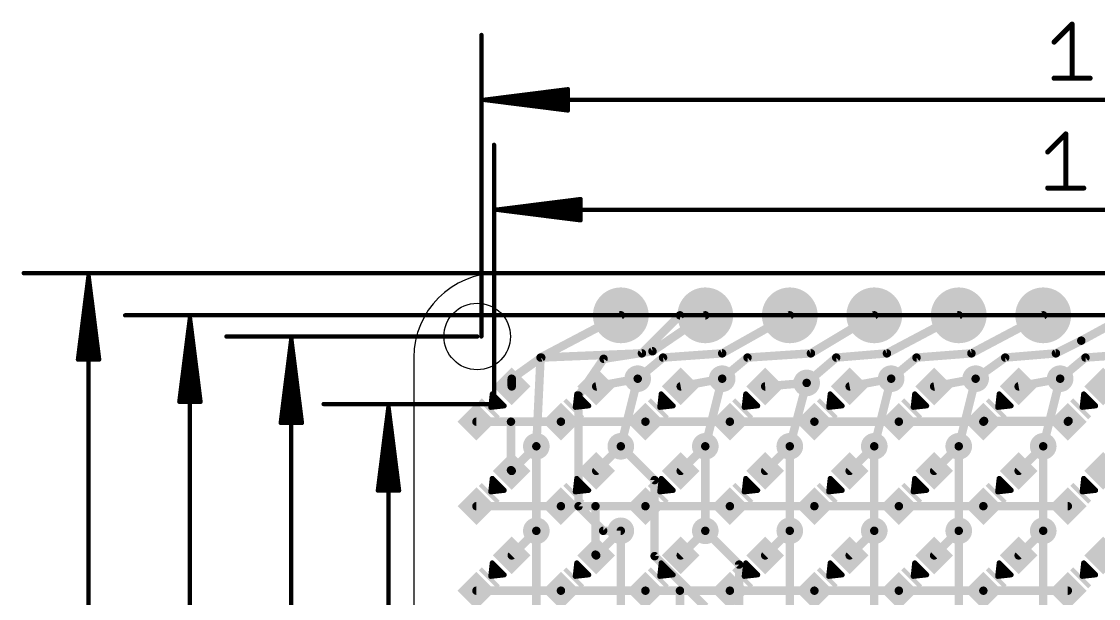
# Model space of a CAD drawing. Extents: x -12.1 to 48.4, y -6.3 to 35.5.
# Drawn here: x -11.79 to 20.58, y 18.16 to 35.5 of the extents above; entities that cross this region are included whole.
import ezdxf

# ---------------------------------------------------------------- set-up
doc = ezdxf.new("R2010")
doc.units = 0
for name, color, linetype in [('1', 12, 'CONTINUOUS'), ('16', 132, 'CONTINUOUS'), ('17', 110, 'CONTINUOUS'), ('18', 110, 'CONTINUOUS'), ('20', 53, 'CONTINUOUS'), ('21', 40, 'CONTINUOUS'), ('23', 40, 'CONTINUOUS'), ('47', 253, 'CONTINUOUS')]:
    doc.layers.add(name, color=color, linetype=linetype)

# ---------------------------------------------------------------- blocks, each defined once
blk = doc.blocks.new('RECT')
blk.add_solid([(-0.5, -0.5), (0.5, -0.5), (-0.5, 0.5), (0.5, 0.5)])
blk = doc.blocks.new('ROUNDP')
at = {"const_width": 0.5}
blk.add_lwpolyline([(0, -0.25, 1), (0, 0.25, 1), (0, -0.25)], format="xyb", dxfattribs=at)
blk = doc.blocks.new('ROUNDV')
at = {"const_width": 0.5}
blk.add_lwpolyline([(0, -0.25, 1), (0, 0.25, 1), (0, -0.25)], format="xyb", dxfattribs=at)

msp = doc.modelspace()

# ---------------------------------------------------------------- linework, layer by layer
at = {"layer": '1', "const_width": 0.254}
for points in [[(6.858, 25.527), (8.001, 26.67)], [(8.001, 26.67), (8.763, 26.67)], [(9.271, 25.527), (11.303, 26.67)], [(11.938, 25.527), (13.843, 26.67)], [(14.224, 25.527), (16.383, 26.67)], [(16.764, 25.527), (18.923, 26.67)], [(20.066, 25.908), (21.463, 26.67)], [(19.304, 25.527), (20.066, 25.908)], [(3.8323, 25.4), (6.858, 25.527)], [(7.493, 25.4), (9.271, 25.527)], [(10.033, 25.4), (11.938, 25.527)], [(12.7, 25.4), (14.224, 25.527)], [(15.113, 25.4), (16.764, 25.527)], [(17.78, 25.4), (19.304, 25.527)], [(20.193, 25.4), (21.971, 25.527)], [(2.9433, 24.765), (3.8323, 25.4)], [(6.731, 24.765), (7.493, 25.4)], [(9.271, 24.765), (10.033, 25.4)], [(11.811, 24.638), (12.7, 25.4)], [(14.351, 24.765), (15.113, 25.4)], [(16.891, 24.765), (17.78, 25.4)], [(19.431, 24.765), (20.193, 25.4)], [(2.9433, 24.5333), (2.9433, 24.765)], [(5.4833, 24.5333), (6.731, 24.765)], [(8.0233, 24.5333), (9.271, 24.765)], [(10.5633, 24.5333), (11.811, 24.638)], [(13.1033, 24.5333), (14.351, 24.765)], [(15.6433, 24.5333), (16.891, 24.765)], [(18.1833, 24.5333), (19.431, 24.765)], [(1.8827, 23.4727), (2.921, 23.4727)], [(2.921, 23.4727), (4.4227, 23.4727)], [(2.921, 22.0157), (2.921, 23.4727)], [(4.4227, 23.4727), (6.9627, 23.4727)], [(6.9627, 23.4727), (9.5027, 23.4727)], [(9.5027, 23.4727), (12.0427, 23.4727)], [(12.0427, 23.4727), (14.5827, 23.4727)], [(14.5827, 23.4727), (17.1227, 23.4727)], [(17.145, 23.495), (17.1227, 23.4727)], [(17.1227, 23.4727), (19.6627, 23.4727)], [(19.685, 23.495), (17.145, 23.495)], [(19.6627, 23.4727), (19.685, 23.495)], [(2.9433, 21.9933), (3.683, 22.733)], [(6.223, 22.733), (5.4833, 21.9933)], [(8.763, 22.733), (8.0233, 21.9933)], [(10.5633, 21.9933), (11.303, 22.733)], [(13.1033, 21.9933), (13.843, 22.733)], [(16.383, 22.733), (15.6433, 21.9933)], [(18.1833, 21.9933), (18.923, 22.733)], [(2.9433, 21.9933), (2.921, 22.0157)], [(1.8827, 20.9327), (4.4227, 20.9327)], [(4.4227, 20.9327), (5.461, 20.9327)], [(5.461, 20.9327), (6.9627, 20.9327)], [(5.461, 19.4757), (5.461, 20.9327)], [(6.9627, 20.9327), (9.5027, 20.9327)], [(9.5027, 20.9327), (12.0427, 20.9327)], [(12.0427, 20.9327), (14.5827, 20.9327)], [(14.5827, 20.9327), (17.1227, 20.9327)], [(17.1227, 20.9327), (19.6627, 20.9327)], [(2.9433, 19.4533), (3.683, 20.193)], [(6.223, 20.193), (5.4833, 19.4533)], [(8.0233, 19.4533), (8.763, 20.193)], [(11.303, 20.193), (10.5633, 19.4533)], [(13.1033, 19.4533), (13.843, 20.193)], [(15.6433, 19.4533), (16.383, 20.193)], [(18.1833, 19.4533), (18.923, 20.193)], [(5.4833, 19.4533), (5.461, 19.4757)], [(1.8827, 18.3927), (4.4227, 18.3927)], [(4.4227, 18.3927), (6.9627, 18.3927)], [(6.9627, 18.3927), (8.001, 18.3927)], [(8.001, 18.3927), (9.5027, 18.3927)], [(8.001, 16.9357), (8.001, 18.3927)], [(9.5027, 18.3927), (12.0427, 18.3927)], [(12.0427, 18.3927), (14.5827, 18.3927)], [(14.5827, 18.3927), (17.1227, 18.3927)], [(17.1227, 18.3927), (19.6627, 18.3927)]]:
    msp.add_lwpolyline(points, dxfattribs=at)
at = {"layer": '1', "const_width": 0.127}
for points in [[(8.001, 26.7335, 1), (8.001, 26.6065)], [(8.0459, 26.6251, 1), (7.9561, 26.7149)], [(8.763, 26.6065, 1), (8.763, 26.7335)], [(11.3341, 26.6147, 1), (11.2719, 26.7253)], [(13.8757, 26.6155, 1), (13.8103, 26.7245)], [(16.4127, 26.6139, 1), (16.3533, 26.7261)], [(18.9527, 26.6139, 1), (18.8933, 26.7261)], [(20.0356, 25.9637, 1), (20.0964, 25.8523)], [(20.0944, 25.8512, 1), (20.0376, 25.9648)], [(6.8131, 25.5719, 1), (6.9029, 25.4821)], [(6.8607, 25.4636, 1), (6.8553, 25.5904)], [(9.2399, 25.5823, 1), (9.3021, 25.4717)], [(9.2755, 25.4637, 1), (9.2665, 25.5903)], [(11.9053, 25.5815, 1), (11.9707, 25.4725)], [(11.9422, 25.4636, 1), (11.9338, 25.5904)], [(14.1943, 25.5831, 1), (14.2537, 25.4709)], [(14.2293, 25.4637, 1), (14.2187, 25.5903)], [(16.7343, 25.5831, 1), (16.7937, 25.4709)], [(16.7689, 25.4637, 1), (16.7591, 25.5903)], [(19.2756, 25.5838, 1), (19.3324, 25.4702)], [(19.3093, 25.4637, 1), (19.2987, 25.5903)], [(3.8297, 25.4634, 1), (3.835, 25.3366)], [(3.8692, 25.3483, 1), (3.7954, 25.4517)], [(7.4885, 25.4633, 1), (7.4975, 25.3367)], [(7.5337, 25.3512, 1), (7.4523, 25.4488)], [(10.0288, 25.4634, 1), (10.0372, 25.3366)], [(10.0737, 25.3512, 1), (9.9923, 25.4488)], [(12.6947, 25.4633, 1), (12.7053, 25.3367)], [(12.7413, 25.3518, 1), (12.6587, 25.4482)], [(15.1081, 25.4633, 1), (15.1179, 25.3367)], [(15.1537, 25.3512, 1), (15.0723, 25.4488)], [(17.7747, 25.4633, 1), (17.7853, 25.3367)], [(17.8169, 25.3483, 1), (17.7431, 25.4517)], [(20.1885, 25.4633, 1), (20.1975, 25.3367)], [(20.2337, 25.3512, 1), (20.1523, 25.4488)], [(3.0068, 24.765, 1), (2.8798, 24.765)], [(2.9064, 24.8167, 1), (2.9802, 24.7133)], [(5.4717, 24.5958, 1), (5.4949, 24.4709)], [(6.6903, 24.8138, 1), (6.7717, 24.7162)], [(6.7426, 24.7026, 1), (6.7194, 24.8274)], [(8.0117, 24.5958, 1), (8.0349, 24.4709)], [(9.2303, 24.8138, 1), (9.3117, 24.7162)], [(9.2826, 24.7026, 1), (9.2594, 24.8274)], [(10.558, 24.5966, 1), (10.5686, 24.4701)], [(11.7697, 24.6862, 1), (11.8523, 24.5898)], [(11.8163, 24.5747, 1), (11.8057, 24.7013)], [(13.0917, 24.5958, 1), (13.1149, 24.4709)], [(14.3103, 24.8138, 1), (14.3917, 24.7162)], [(14.3626, 24.7026, 1), (14.3394, 24.8274)], [(15.6317, 24.5958, 1), (15.6549, 24.4709)], [(16.8541, 24.8167, 1), (16.9279, 24.7133)], [(16.9026, 24.7026, 1), (16.8794, 24.8274)], [(18.1717, 24.5958, 1), (18.1949, 24.4709)], [(19.3903, 24.8138, 1), (19.4717, 24.7162)], [(19.4426, 24.7026, 1), (19.4194, 24.8274)], [(2.8798, 24.5333, 1), (3.0068, 24.5333)], [(1.8827, 23.5362, 1), (1.8827, 23.4092)], [(2.921, 23.5362, 1), (2.921, 23.4092)], [(2.9845, 23.4727, 1), (2.8575, 23.4727)], [(2.921, 23.4092, 1), (2.921, 23.5362)], [(4.4227, 23.5362, 1), (4.4227, 23.4092)], [(4.4227, 23.4092, 1), (4.4227, 23.5362)], [(6.9627, 23.5362, 1), (6.9627, 23.4092)], [(6.9627, 23.4092, 1), (6.9627, 23.5362)], [(9.5027, 23.5362, 1), (9.5027, 23.4092)], [(9.5027, 23.4092, 1), (9.5027, 23.5362)], [(12.0427, 23.5362, 1), (12.0427, 23.4092)], [(12.0427, 23.4092, 1), (12.0427, 23.5362)], [(14.5827, 23.5362, 1), (14.5827, 23.4092)], [(14.5827, 23.4092, 1), (14.5827, 23.5362)], [(17.1227, 23.5362, 1), (17.1227, 23.4092)], [(17.0778, 23.5176, 1), (17.1676, 23.4278)], [(17.145, 23.5585, 1), (17.145, 23.4315)], [(17.1899, 23.4501, 1), (17.1001, 23.5399)], [(17.1227, 23.4092, 1), (17.1227, 23.5362)], [(19.6178, 23.5176, 1), (19.7076, 23.4278)], [(19.7299, 23.4501, 1), (19.6401, 23.5399)], [(19.6627, 23.4092, 1), (19.6627, 23.5362)], [(19.685, 23.4315, 1), (19.685, 23.5585)], [(3.7279, 22.6881, 1), (3.6381, 22.7779)], [(6.2679, 22.6881, 1), (6.1781, 22.7779)], [(8.8079, 22.6881, 1), (8.7181, 22.7779)], [(11.3479, 22.6881, 1), (11.2581, 22.7779)], [(13.8879, 22.6881, 1), (13.7981, 22.7779)], [(16.4279, 22.6881, 1), (16.3381, 22.7779)], [(18.9679, 22.6881, 1), (18.8781, 22.7779)], [(2.9659, 22.0606, 1), (2.8761, 21.9708)], [(2.8575, 22.0157, 1), (2.9845, 22.0157)], [(2.8984, 22.0382, 1), (2.9882, 21.9484)], [(2.8984, 21.9484, 1), (2.9882, 22.0382)], [(5.4384, 22.0382, 1), (5.5282, 21.9484)], [(7.9784, 22.0382, 1), (8.0682, 21.9484)], [(10.5184, 22.0382, 1), (10.6082, 21.9484)], [(13.0584, 22.0382, 1), (13.1482, 21.9484)], [(15.5984, 22.0382, 1), (15.6882, 21.9484)], [(18.1384, 22.0382, 1), (18.2282, 21.9484)], [(1.8827, 20.9962, 1), (1.8827, 20.8692)], [(4.4227, 20.9962, 1), (4.4227, 20.8692)], [(4.4227, 20.8692, 1), (4.4227, 20.9962)], [(5.461, 20.9962, 1), (5.461, 20.8692)], [(5.5245, 20.9327, 1), (5.3975, 20.9327)], [(5.461, 20.8692, 1), (5.461, 20.9962)], [(6.9627, 20.9962, 1), (6.9627, 20.8692)], [(6.9627, 20.8692, 1), (6.9627, 20.9962)], [(9.5027, 20.9962, 1), (9.5027, 20.8692)], [(9.5027, 20.8692, 1), (9.5027, 20.9962)], [(12.0427, 20.9962, 1), (12.0427, 20.8692)], [(12.0427, 20.8692, 1), (12.0427, 20.9962)], [(14.5827, 20.9962, 1), (14.5827, 20.8692)], [(14.5827, 20.8692, 1), (14.5827, 20.9962)], [(17.1227, 20.9962, 1), (17.1227, 20.8692)], [(17.1227, 20.8692, 1), (17.1227, 20.9962)], [(19.6627, 20.8692, 1), (19.6627, 20.9962)], [(3.7279, 20.1481, 1), (3.6381, 20.2379)], [(6.2679, 20.1481, 1), (6.1781, 20.2379)], [(8.8079, 20.1481, 1), (8.7181, 20.2379)], [(11.3479, 20.1481, 1), (11.2581, 20.2379)], [(13.8879, 20.1481, 1), (13.7981, 20.2379)], [(16.4279, 20.1481, 1), (16.3381, 20.2379)], [(18.9679, 20.1481, 1), (18.8781, 20.2379)], [(2.8984, 19.4982, 1), (2.9882, 19.4084)], [(5.5059, 19.5206, 1), (5.4161, 19.4308)], [(5.3975, 19.4757, 1), (5.5245, 19.4757)], [(5.4384, 19.4982, 1), (5.5282, 19.4084)], [(5.4384, 19.4084, 1), (5.5282, 19.4982)], [(7.9784, 19.4982, 1), (8.0682, 19.4084)], [(10.5184, 19.4982, 1), (10.6082, 19.4084)], [(13.0584, 19.4982, 1), (13.1482, 19.4084)], [(15.5984, 19.4982, 1), (15.6882, 19.4084)], [(18.1384, 19.4982, 1), (18.2282, 19.4084)], [(1.8827, 18.4562, 1), (1.8827, 18.3292)], [(4.4227, 18.4562, 1), (4.4227, 18.3292)], [(4.4227, 18.3292, 1), (4.4227, 18.4562)], [(6.9627, 18.4562, 1), (6.9627, 18.3292)], [(6.9627, 18.3292, 1), (6.9627, 18.4562)], [(8.001, 18.4562, 1), (8.001, 18.3292)], [(8.0645, 18.3927, 1), (7.9375, 18.3927)], [(8.001, 18.3292, 1), (8.001, 18.4562)], [(9.5027, 18.4562, 1), (9.5027, 18.3292)], [(9.5027, 18.3292, 1), (9.5027, 18.4562)], [(12.0427, 18.4562, 1), (12.0427, 18.3292)], [(12.0427, 18.3292, 1), (12.0427, 18.4562)], [(14.5827, 18.4562, 1), (14.5827, 18.3292)], [(14.5827, 18.3292, 1), (14.5827, 18.4562)], [(17.1227, 18.4562, 1), (17.1227, 18.3292)], [(17.1227, 18.3292, 1), (17.1227, 18.4562)], [(19.6627, 18.3292, 1), (19.6627, 18.4562)]]:
    msp.add_lwpolyline(points, format="xyb", dxfattribs=at)
at = {"layer": '16', "const_width": 0.254}
for points in [[(6.223, 26.67), (3.81, 25.4)], [(7.1755, 25.5905), (8.763, 26.67)], [(5.7059, 25.3623), (7.1755, 25.5905)], [(3.81, 25.4), (3.683, 22.733)], [(4.953, 24.257), (5.7059, 25.3623)], [(6.731, 24.765), (6.223, 22.733)], [(9.271, 24.765), (8.763, 22.733)], [(11.811, 24.638), (11.303, 22.733)], [(14.351, 24.765), (13.843, 22.733)], [(16.891, 24.765), (16.383, 22.733)], [(19.431, 24.765), (18.923, 22.733)], [(4.953, 24.257), (4.953, 20.9327)], [(3.683, 22.733), (3.683, 20.193)], [(6.223, 22.733), (7.239, 21.717)], [(8.763, 20.193), (8.763, 22.733)], [(11.303, 22.733), (11.303, 20.193)], [(13.843, 22.733), (13.843, 20.193)], [(16.383, 20.193), (16.383, 22.733)], [(18.923, 22.733), (18.923, 20.193)], [(7.239, 21.717), (7.239, 19.431)], [(4.953, 20.9327), (5.6927, 20.193)], [(3.683, 20.193), (3.683, 17.653)], [(5.6927, 20.193), (6.223, 20.193)], [(6.223, 17.653), (6.223, 20.193)], [(8.763, 20.193), (9.779, 19.177)], [(11.303, 17.653), (11.303, 20.193)], [(13.843, 20.193), (13.843, 17.653)], [(16.383, 17.653), (16.383, 20.193)], [(18.923, 20.193), (18.923, 17.653)], [(7.239, 19.431), (8.763, 17.907)], [(9.779, 19.177), (9.779, 17.145)]]:
    msp.add_lwpolyline(points, dxfattribs=at)
at = {"layer": '16', "const_width": 0.127}
for points in [[(6.2526, 26.6138, 1), (6.1934, 26.7262)], [(8.7987, 26.6175, 1), (8.7273, 26.7225)], [(7.1398, 25.643, 1), (7.2112, 25.538)], [(7.1852, 25.5278, 1), (7.1658, 25.6532)], [(3.7804, 25.4562, 1), (3.8396, 25.3438)], [(3.8734, 25.397, 1), (3.7466, 25.403)], [(5.6962, 25.4251, 1), (5.7157, 25.2996)], [(5.7584, 25.3266, 1), (5.6534, 25.3981)], [(6.7926, 24.7496, 1), (6.6694, 24.7804)], [(9.3326, 24.7496, 1), (9.2094, 24.7804)], [(11.8724, 24.6216, 1), (11.7496, 24.6544)], [(14.4126, 24.7496, 1), (14.2894, 24.7804)], [(16.9526, 24.7496, 1), (16.8294, 24.7804)], [(19.4926, 24.7496, 1), (19.3694, 24.7804)], [(5.0165, 24.257, 1), (4.8895, 24.257)], [(4.9005, 24.2927, 1), (5.0055, 24.2213)], [(3.7465, 22.733, 1), (3.6195, 22.733)], [(3.6196, 22.736, 1), (3.7464, 22.73)], [(6.2679, 22.7779, 1), (6.1781, 22.6881)], [(6.1614, 22.7484, 1), (6.2846, 22.7176)], [(8.8265, 22.733, 1), (8.6995, 22.733)], [(8.7014, 22.7484, 1), (8.8246, 22.7176)], [(11.2416, 22.7494, 1), (11.3644, 22.7166)], [(11.3665, 22.733, 1), (11.2395, 22.733)], [(13.9065, 22.733, 1), (13.7795, 22.733)], [(13.7814, 22.7484, 1), (13.9046, 22.7176)], [(16.4465, 22.733, 1), (16.3195, 22.733)], [(16.3214, 22.7484, 1), (16.4446, 22.7176)], [(18.9865, 22.733, 1), (18.8595, 22.733)], [(18.8614, 22.7484, 1), (18.9846, 22.7176)], [(7.3025, 21.717, 1), (7.1755, 21.717)], [(7.1941, 21.6721, 1), (7.2839, 21.7619)], [(4.9979, 20.9776, 1), (4.9081, 20.8878)], [(4.8895, 20.9327, 1), (5.0165, 20.9327)], [(3.7465, 20.193, 1), (3.6195, 20.193)], [(3.6195, 20.193, 1), (3.7465, 20.193)], [(5.6927, 20.2565, 1), (5.6927, 20.1295)], [(5.6478, 20.1481, 1), (5.7376, 20.2379)], [(6.2865, 20.193, 1), (6.1595, 20.193)], [(6.223, 20.1295, 1), (6.223, 20.2565)], [(8.8079, 20.2379, 1), (8.7181, 20.1481)], [(8.6995, 20.193, 1), (8.8265, 20.193)], [(11.3665, 20.193, 1), (11.2395, 20.193)], [(11.2395, 20.193, 1), (11.3665, 20.193)], [(13.9065, 20.193, 1), (13.7795, 20.193)], [(13.7795, 20.193, 1), (13.9065, 20.193)], [(16.4465, 20.193, 1), (16.3195, 20.193)], [(16.3195, 20.193, 1), (16.4465, 20.193)], [(18.9865, 20.193, 1), (18.8595, 20.193)], [(18.8595, 20.193, 1), (18.9865, 20.193)], [(7.2839, 19.4759, 1), (7.1941, 19.3861)], [(7.1755, 19.431, 1), (7.3025, 19.431)], [(9.8425, 19.177, 1), (9.7155, 19.177)], [(9.7341, 19.1321, 1), (9.8239, 19.2219)]]:
    msp.add_lwpolyline(points, format="xyb", dxfattribs=at)
at = {"layer": '20'}
for p, q in [((40.64, 27.94), (2.54, 27.94)), ((0, 25.4), (0, 2.54))]:
    msp.add_line(p, q, dxfattribs=at)
msp.add_circle((1.905, 26.035), 1, dxfattribs=at)
msp.add_arc((2.54, 25.4), 2.54, 90, 180, dxfattribs=at)
at = {"layer": '21', "const_width": 0.1524}
for points in [[(2.3591, 24.3083), (2.3142, 23.9042)], [(2.3506, 24.2316), (2.4358, 24.2316)], [(2.7183, 23.9491), (2.3591, 24.3083)], [(4.8991, 24.3083), (4.8542, 23.9042)], [(4.8906, 24.2316), (4.9758, 24.2316)], [(5.2583, 23.9491), (4.8991, 24.3083)], [(7.4391, 24.3083), (7.3942, 23.9042)], [(7.4306, 24.2316), (7.5158, 24.2316)], [(7.7983, 23.9491), (7.4391, 24.3083)], [(9.9791, 24.3083), (9.9342, 23.9042)], [(9.9706, 24.2316), (10.0558, 24.2316)], [(10.3383, 23.9491), (9.9791, 24.3083)], [(12.5191, 24.3083), (12.4742, 23.9042)], [(12.5106, 24.2316), (12.5958, 24.2316)], [(12.8783, 23.9491), (12.5191, 24.3083)], [(15.0591, 24.3083), (15.0142, 23.9042)], [(15.0506, 24.2316), (15.1358, 24.2316)], [(15.4183, 23.9491), (15.0591, 24.3083)], [(17.5991, 24.3083), (17.5542, 23.9042)], [(17.5906, 24.2316), (17.6758, 24.2316)], [(17.9583, 23.9491), (17.5991, 24.3083)], [(20.1391, 24.3083), (20.0942, 23.9042)], [(20.1306, 24.2316), (20.2158, 24.2316)], [(20.4983, 23.9491), (20.1391, 24.3083)], [(2.3142, 23.9042), (2.7183, 23.9491)], [(2.3167, 23.9268), (2.5175, 23.9268)], [(2.3337, 24.0792), (2.5882, 24.0792)], [(4.8542, 23.9042), (5.2583, 23.9491)], [(4.8567, 23.9268), (5.0575, 23.9268)], [(4.8737, 24.0792), (5.1282, 24.0792)], [(7.3942, 23.9042), (7.7983, 23.9491)], [(7.3967, 23.9268), (7.5975, 23.9268)], [(7.4137, 24.0792), (7.6682, 24.0792)], [(9.9342, 23.9042), (10.3383, 23.9491)], [(9.9367, 23.9268), (10.1375, 23.9268)], [(9.9537, 24.0792), (10.2082, 24.0792)], [(12.4742, 23.9042), (12.8783, 23.9491)], [(12.4767, 23.9268), (12.6775, 23.9268)], [(12.4937, 24.0792), (12.7482, 24.0792)], [(15.0142, 23.9042), (15.4183, 23.9491)], [(15.0167, 23.9268), (15.2175, 23.9268)], [(15.0337, 24.0792), (15.2882, 24.0792)], [(17.5542, 23.9042), (17.9583, 23.9491)], [(17.5567, 23.9268), (17.7575, 23.9268)], [(17.5737, 24.0792), (17.8282, 24.0792)], [(20.0942, 23.9042), (20.4983, 23.9491)], [(20.0967, 23.9268), (20.2975, 23.9268)], [(20.1137, 24.0792), (20.3682, 24.0792)], [(2.3591, 21.7683), (2.3142, 21.3642)], [(2.3449, 21.6408), (2.4866, 21.6408)], [(2.7183, 21.4091), (2.3591, 21.7683)], [(4.8991, 21.7683), (4.8542, 21.3642)], [(4.8849, 21.6408), (5.0266, 21.6408)], [(5.2583, 21.4091), (4.8991, 21.7683)], [(7.4391, 21.7683), (7.3942, 21.3642)], [(7.4249, 21.6408), (7.5666, 21.6408)], [(7.7983, 21.4091), (7.4391, 21.7683)], [(9.9791, 21.7683), (9.9342, 21.3642)], [(9.9649, 21.6408), (10.1066, 21.6408)], [(10.3383, 21.4091), (9.9791, 21.7683)], [(12.5191, 21.7683), (12.4742, 21.3642)], [(12.5049, 21.6408), (12.6466, 21.6408)], [(12.8783, 21.4091), (12.5191, 21.7683)], [(15.0591, 21.7683), (15.0142, 21.3642)], [(15.0449, 21.6408), (15.1866, 21.6408)], [(15.4183, 21.4091), (15.0591, 21.7683)], [(17.5991, 21.7683), (17.5542, 21.3642)], [(17.5849, 21.6408), (17.7266, 21.6408)], [(17.9583, 21.4091), (17.5991, 21.7683)], [(20.1391, 21.7683), (20.0942, 21.3642)], [(20.1249, 21.6408), (20.2666, 21.6408)], [(20.4983, 21.4091), (20.1391, 21.7683)], [(2.3142, 21.3642), (2.7183, 21.4091)], [(2.328, 21.4884), (2.639, 21.4884)], [(4.8542, 21.3642), (5.2583, 21.4091)], [(4.868, 21.4884), (5.179, 21.4884)], [(7.3942, 21.3642), (7.7983, 21.4091)], [(7.408, 21.4884), (7.719, 21.4884)], [(9.9342, 21.3642), (10.3383, 21.4091)], [(9.948, 21.4884), (10.259, 21.4884)], [(12.4742, 21.3642), (12.8783, 21.4091)], [(12.488, 21.4884), (12.799, 21.4884)], [(15.0142, 21.3642), (15.4183, 21.4091)], [(15.028, 21.4884), (15.339, 21.4884)], [(17.5542, 21.3642), (17.9583, 21.4091)], [(17.568, 21.4884), (17.879, 21.4884)], [(20.0942, 21.3642), (20.4983, 21.4091)], [(20.108, 21.4884), (20.419, 21.4884)], [(2.3591, 19.2283), (2.3142, 18.8242)], [(2.3393, 19.05), (2.5374, 19.05)], [(2.3562, 19.2024), (2.385, 19.2024)], [(2.7183, 18.8691), (2.3591, 19.2283)], [(4.8991, 19.2283), (4.8542, 18.8242)], [(4.8793, 19.05), (5.0774, 19.05)], [(4.8962, 19.2024), (4.925, 19.2024)], [(5.2583, 18.8691), (4.8991, 19.2283)], [(7.4391, 19.2283), (7.3942, 18.8242)], [(7.4193, 19.05), (7.6174, 19.05)], [(7.4362, 19.2024), (7.465, 19.2024)], [(7.7983, 18.8691), (7.4391, 19.2283)], [(9.9791, 19.2283), (9.9342, 18.8242)], [(9.9593, 19.05), (10.1574, 19.05)], [(9.9762, 19.2024), (10.005, 19.2024)], [(10.3383, 18.8691), (9.9791, 19.2283)], [(12.5191, 19.2283), (12.4742, 18.8242)], [(12.4993, 19.05), (12.6974, 19.05)], [(12.5162, 19.2024), (12.545, 19.2024)], [(12.8783, 18.8691), (12.5191, 19.2283)], [(15.0591, 19.2283), (15.0142, 18.8242)], [(15.0393, 19.05), (15.2374, 19.05)], [(15.0562, 19.2024), (15.085, 19.2024)], [(15.4183, 18.8691), (15.0591, 19.2283)], [(17.5991, 19.2283), (17.5542, 18.8242)], [(17.5793, 19.05), (17.7774, 19.05)], [(17.5962, 19.2024), (17.625, 19.2024)], [(17.9583, 18.8691), (17.5991, 19.2283)], [(20.1391, 19.2283), (20.0942, 18.8242)], [(20.1193, 19.05), (20.3174, 19.05)], [(20.1362, 19.2024), (20.165, 19.2024)], [(20.4983, 18.8691), (20.1391, 19.2283)], [(2.3142, 18.8242), (2.7183, 18.8691)], [(2.3224, 18.8976), (2.6898, 18.8976)], [(4.8542, 18.8242), (5.2583, 18.8691)], [(4.8624, 18.8976), (5.2298, 18.8976)], [(7.3942, 18.8242), (7.7983, 18.8691)], [(7.4024, 18.8976), (7.7698, 18.8976)], [(9.9342, 18.8242), (10.3383, 18.8691)], [(9.9424, 18.8976), (10.3098, 18.8976)], [(12.4742, 18.8242), (12.8783, 18.8691)], [(12.4824, 18.8976), (12.8498, 18.8976)], [(15.0142, 18.8242), (15.4183, 18.8691)], [(15.0224, 18.8976), (15.3898, 18.8976)], [(17.5542, 18.8242), (17.9583, 18.8691)], [(17.5624, 18.8976), (17.9298, 18.8976)], [(20.0942, 18.8242), (20.4983, 18.8691)], [(20.1024, 18.8976), (20.4698, 18.8976)]]:
    msp.add_lwpolyline(points, dxfattribs=at)
at = {"layer": '21', "const_width": 0.0762}
for points in [[(2.3506, 24.2697, 1), (2.3506, 24.1935)], [(2.3861, 24.3353, 1), (2.3322, 24.2814)], [(2.397, 24.3041, 1), (2.3212, 24.3125)], [(2.4358, 24.1935, 1), (2.4358, 24.2697)], [(4.8906, 24.2697, 1), (4.8906, 24.1935)], [(4.9261, 24.3353, 1), (4.8722, 24.2814)], [(4.937, 24.3041, 1), (4.8612, 24.3125)], [(4.9758, 24.1935, 1), (4.9758, 24.2697)], [(7.4306, 24.2697, 1), (7.4306, 24.1935)], [(7.4661, 24.3353, 1), (7.4122, 24.2814)], [(7.477, 24.3041, 1), (7.4012, 24.3125)], [(7.5158, 24.1935, 1), (7.5158, 24.2697)], [(9.9706, 24.2697, 1), (9.9706, 24.1935)], [(10.0061, 24.3353, 1), (9.9522, 24.2814)], [(10.017, 24.3041, 1), (9.9412, 24.3125)], [(10.0558, 24.1935, 1), (10.0558, 24.2697)], [(12.5106, 24.2697, 1), (12.5106, 24.1935)], [(12.5461, 24.3353, 1), (12.4922, 24.2814)], [(12.557, 24.3041, 1), (12.4812, 24.3125)], [(12.5958, 24.1935, 1), (12.5958, 24.2697)], [(15.0506, 24.2697, 1), (15.0506, 24.1935)], [(15.0861, 24.3353, 1), (15.0322, 24.2814)], [(15.097, 24.3041, 1), (15.0212, 24.3125)], [(15.1358, 24.1935, 1), (15.1358, 24.2697)], [(17.5906, 24.2697, 1), (17.5906, 24.1935)], [(17.6261, 24.3353, 1), (17.5722, 24.2814)], [(17.637, 24.3041, 1), (17.5612, 24.3125)], [(17.6758, 24.1935, 1), (17.6758, 24.2697)], [(20.1306, 24.2697, 1), (20.1306, 24.1935)], [(20.1661, 24.3353, 1), (20.1122, 24.2814)], [(20.177, 24.3041, 1), (20.1012, 24.3125)], [(20.2158, 24.1935, 1), (20.2158, 24.2697)], [(2.31, 23.9421, 1), (2.3184, 23.8663)], [(2.3167, 23.9649, 1), (2.3167, 23.8887)], [(2.3337, 24.1173, 1), (2.3337, 24.0411)], [(2.5175, 23.8887, 1), (2.5175, 23.9649)], [(2.5882, 24.0411, 1), (2.5882, 24.1173)], [(2.6914, 23.9222, 1), (2.7453, 23.9761)], [(2.7225, 23.9112, 1), (2.7141, 23.987)], [(4.85, 23.9421, 1), (4.8584, 23.8663)], [(4.8567, 23.9649, 1), (4.8567, 23.8887)], [(4.8737, 24.1173, 1), (4.8737, 24.0411)], [(5.0575, 23.8887, 1), (5.0575, 23.9649)], [(5.1282, 24.0411, 1), (5.1282, 24.1173)], [(5.2314, 23.9222, 1), (5.2853, 23.9761)], [(5.2625, 23.9112, 1), (5.2541, 23.987)], [(7.39, 23.9421, 1), (7.3984, 23.8663)], [(7.3967, 23.9649, 1), (7.3967, 23.8887)], [(7.4137, 24.1173, 1), (7.4137, 24.0411)], [(7.5975, 23.8887, 1), (7.5975, 23.9649)], [(7.6682, 24.0411, 1), (7.6682, 24.1173)], [(7.7714, 23.9222, 1), (7.8253, 23.9761)], [(7.8025, 23.9112, 1), (7.7941, 23.987)], [(9.93, 23.9421, 1), (9.9384, 23.8663)], [(9.9367, 23.9649, 1), (9.9367, 23.8887)], [(9.9537, 24.1173, 1), (9.9537, 24.0411)], [(10.1375, 23.8887, 1), (10.1375, 23.9649)], [(10.2082, 24.0411, 1), (10.2082, 24.1173)], [(10.3114, 23.9222, 1), (10.3653, 23.9761)], [(10.3425, 23.9112, 1), (10.3341, 23.987)], [(12.47, 23.9421, 1), (12.4784, 23.8663)], [(12.4767, 23.9649, 1), (12.4767, 23.8887)], [(12.4937, 24.1173, 1), (12.4937, 24.0411)], [(12.6775, 23.8887, 1), (12.6775, 23.9649)], [(12.7482, 24.0411, 1), (12.7482, 24.1173)], [(12.8514, 23.9222, 1), (12.9053, 23.9761)], [(12.8825, 23.9112, 1), (12.8741, 23.987)], [(15.01, 23.9421, 1), (15.0184, 23.8663)], [(15.0167, 23.9649, 1), (15.0167, 23.8887)], [(15.0337, 24.1173, 1), (15.0337, 24.0411)], [(15.2175, 23.8887, 1), (15.2175, 23.9649)], [(15.2882, 24.0411, 1), (15.2882, 24.1173)], [(15.3914, 23.9222, 1), (15.4453, 23.9761)], [(15.4225, 23.9112, 1), (15.4141, 23.987)], [(17.55, 23.9421, 1), (17.5584, 23.8663)], [(17.5567, 23.9649, 1), (17.5567, 23.8887)], [(17.5737, 24.1173, 1), (17.5737, 24.0411)], [(17.7575, 23.8887, 1), (17.7575, 23.9649)], [(17.8282, 24.0411, 1), (17.8282, 24.1173)], [(17.9314, 23.9222, 1), (17.9853, 23.9761)], [(17.9625, 23.9112, 1), (17.9541, 23.987)], [(20.09, 23.9421, 1), (20.0984, 23.8663)], [(20.0967, 23.9649, 1), (20.0967, 23.8887)], [(20.1137, 24.1173, 1), (20.1137, 24.0411)], [(20.2975, 23.8887, 1), (20.2975, 23.9649)], [(20.3682, 24.0411, 1), (20.3682, 24.1173)], [(20.4714, 23.9222, 1), (20.5253, 23.9761)], [(20.5025, 23.9112, 1), (20.4941, 23.987)], [(2.2763, 23.9084, 1), (2.3521, 23.9)], [(4.8163, 23.9084, 1), (4.8921, 23.9)], [(7.3563, 23.9084, 1), (7.4321, 23.9)], [(9.8963, 23.9084, 1), (9.9721, 23.9)], [(12.4363, 23.9084, 1), (12.5121, 23.9)], [(14.9763, 23.9084, 1), (15.0521, 23.9)], [(17.5163, 23.9084, 1), (17.5921, 23.9)], [(20.0563, 23.9084, 1), (20.1321, 23.9)], [(2.3449, 21.6789, 1), (2.3449, 21.6027)], [(2.3861, 21.7953, 1), (2.3322, 21.7414)], [(2.397, 21.7641, 1), (2.3212, 21.7725)], [(2.4866, 21.6027, 1), (2.4866, 21.6789)], [(4.8849, 21.6789, 1), (4.8849, 21.6027)], [(4.9261, 21.7953, 1), (4.8722, 21.7414)], [(4.937, 21.7641, 1), (4.8612, 21.7725)], [(5.0266, 21.6027, 1), (5.0266, 21.6789)], [(7.4249, 21.6789, 1), (7.4249, 21.6027)], [(7.4661, 21.7953, 1), (7.4122, 21.7414)], [(7.477, 21.7641, 1), (7.4012, 21.7725)], [(7.5666, 21.6027, 1), (7.5666, 21.6789)], [(9.9649, 21.6789, 1), (9.9649, 21.6027)], [(10.0061, 21.7953, 1), (9.9522, 21.7414)], [(10.017, 21.7641, 1), (9.9412, 21.7725)], [(10.1066, 21.6027, 1), (10.1066, 21.6789)], [(12.5049, 21.6789, 1), (12.5049, 21.6027)], [(12.5461, 21.7953, 1), (12.4922, 21.7414)], [(12.557, 21.7641, 1), (12.4812, 21.7725)], [(12.6466, 21.6027, 1), (12.6466, 21.6789)], [(15.0449, 21.6789, 1), (15.0449, 21.6027)], [(15.0861, 21.7953, 1), (15.0322, 21.7414)], [(15.097, 21.7641, 1), (15.0212, 21.7725)], [(15.1866, 21.6027, 1), (15.1866, 21.6789)], [(17.5849, 21.6789, 1), (17.5849, 21.6027)], [(17.6261, 21.7953, 1), (17.5722, 21.7414)], [(17.637, 21.7641, 1), (17.5612, 21.7725)], [(17.7266, 21.6027, 1), (17.7266, 21.6789)], [(20.1249, 21.6789, 1), (20.1249, 21.6027)], [(20.1661, 21.7953, 1), (20.1122, 21.7414)], [(20.177, 21.7641, 1), (20.1012, 21.7725)], [(20.2666, 21.6027, 1), (20.2666, 21.6789)], [(2.31, 21.4021, 1), (2.3184, 21.3263)], [(2.2763, 21.3684, 1), (2.3521, 21.36)], [(2.328, 21.5265, 1), (2.328, 21.4503)], [(2.639, 21.4503, 1), (2.639, 21.5265)], [(2.6914, 21.3822, 1), (2.7453, 21.4361)], [(2.7225, 21.3712, 1), (2.7141, 21.447)], [(4.85, 21.4021, 1), (4.8584, 21.3263)], [(4.8163, 21.3684, 1), (4.8921, 21.36)], [(4.868, 21.5265, 1), (4.868, 21.4503)], [(5.179, 21.4503, 1), (5.179, 21.5265)], [(5.2314, 21.3822, 1), (5.2853, 21.4361)], [(5.2625, 21.3712, 1), (5.2541, 21.447)], [(7.39, 21.4021, 1), (7.3984, 21.3263)], [(7.3563, 21.3684, 1), (7.4321, 21.36)], [(7.408, 21.5265, 1), (7.408, 21.4503)], [(7.719, 21.4503, 1), (7.719, 21.5265)], [(7.7714, 21.3822, 1), (7.8253, 21.4361)], [(7.8025, 21.3712, 1), (7.7941, 21.447)], [(9.93, 21.4021, 1), (9.9384, 21.3263)], [(9.8963, 21.3684, 1), (9.9721, 21.36)], [(9.948, 21.5265, 1), (9.948, 21.4503)], [(10.259, 21.4503, 1), (10.259, 21.5265)], [(10.3114, 21.3822, 1), (10.3653, 21.4361)], [(10.3425, 21.3712, 1), (10.3341, 21.447)], [(12.47, 21.4021, 1), (12.4784, 21.3263)], [(12.4363, 21.3684, 1), (12.5121, 21.36)], [(12.488, 21.5265, 1), (12.488, 21.4503)], [(12.799, 21.4503, 1), (12.799, 21.5265)], [(12.8514, 21.3822, 1), (12.9053, 21.4361)], [(12.8825, 21.3712, 1), (12.8741, 21.447)], [(15.01, 21.4021, 1), (15.0184, 21.3263)], [(14.9763, 21.3684, 1), (15.0521, 21.36)], [(15.028, 21.5265, 1), (15.028, 21.4503)], [(15.339, 21.4503, 1), (15.339, 21.5265)], [(15.3914, 21.3822, 1), (15.4453, 21.4361)], [(15.4225, 21.3712, 1), (15.4141, 21.447)], [(17.55, 21.4021, 1), (17.5584, 21.3263)], [(17.5163, 21.3684, 1), (17.5921, 21.36)], [(17.568, 21.5265, 1), (17.568, 21.4503)], [(17.879, 21.4503, 1), (17.879, 21.5265)], [(17.9314, 21.3822, 1), (17.9853, 21.4361)], [(17.9625, 21.3712, 1), (17.9541, 21.447)], [(20.09, 21.4021, 1), (20.0984, 21.3263)], [(20.0563, 21.3684, 1), (20.1321, 21.36)], [(20.108, 21.5265, 1), (20.108, 21.4503)], [(20.419, 21.4503, 1), (20.419, 21.5265)], [(20.4714, 21.3822, 1), (20.5253, 21.4361)], [(20.5025, 21.3712, 1), (20.4941, 21.447)], [(2.3393, 19.0881, 1), (2.3393, 19.0119)], [(2.3562, 19.2405, 1), (2.3562, 19.1643)], [(2.3861, 19.2553, 1), (2.3322, 19.2014)], [(2.397, 19.2241, 1), (2.3212, 19.2325)], [(2.385, 19.1643, 1), (2.385, 19.2405)], [(2.5374, 19.0119, 1), (2.5374, 19.0881)], [(4.8793, 19.0881, 1), (4.8793, 19.0119)], [(4.8962, 19.2405, 1), (4.8962, 19.1643)], [(4.9261, 19.2553, 1), (4.8722, 19.2014)], [(4.937, 19.2241, 1), (4.8612, 19.2325)], [(4.925, 19.1643, 1), (4.925, 19.2405)], [(5.0774, 19.0119, 1), (5.0774, 19.0881)], [(7.4193, 19.0881, 1), (7.4193, 19.0119)], [(7.4362, 19.2405, 1), (7.4362, 19.1643)], [(7.4661, 19.2553, 1), (7.4122, 19.2014)], [(7.477, 19.2241, 1), (7.4012, 19.2325)], [(7.465, 19.1643, 1), (7.465, 19.2405)], [(7.6174, 19.0119, 1), (7.6174, 19.0881)], [(9.9593, 19.0881, 1), (9.9593, 19.0119)], [(9.9762, 19.2405, 1), (9.9762, 19.1643)], [(10.0061, 19.2553, 1), (9.9522, 19.2014)], [(10.017, 19.2241, 1), (9.9412, 19.2325)], [(10.005, 19.1643, 1), (10.005, 19.2405)], [(10.1574, 19.0119, 1), (10.1574, 19.0881)], [(12.4993, 19.0881, 1), (12.4993, 19.0119)], [(12.5162, 19.2405, 1), (12.5162, 19.1643)], [(12.5461, 19.2553, 1), (12.4922, 19.2014)], [(12.557, 19.2241, 1), (12.4812, 19.2325)], [(12.545, 19.1643, 1), (12.545, 19.2405)], [(12.6974, 19.0119, 1), (12.6974, 19.0881)], [(15.0393, 19.0881, 1), (15.0393, 19.0119)], [(15.0562, 19.2405, 1), (15.0562, 19.1643)], [(15.0861, 19.2553, 1), (15.0322, 19.2014)], [(15.097, 19.2241, 1), (15.0212, 19.2325)], [(15.085, 19.1643, 1), (15.085, 19.2405)], [(15.2374, 19.0119, 1), (15.2374, 19.0881)], [(17.5793, 19.0881, 1), (17.5793, 19.0119)], [(17.5962, 19.2405, 1), (17.5962, 19.1643)], [(17.6261, 19.2553, 1), (17.5722, 19.2014)], [(17.637, 19.2241, 1), (17.5612, 19.2325)], [(17.625, 19.1643, 1), (17.625, 19.2405)], [(17.7774, 19.0119, 1), (17.7774, 19.0881)], [(20.1193, 19.0881, 1), (20.1193, 19.0119)], [(20.1362, 19.2405, 1), (20.1362, 19.1643)], [(20.1661, 19.2553, 1), (20.1122, 19.2014)], [(20.177, 19.2241, 1), (20.1012, 19.2325)], [(20.165, 19.1643, 1), (20.165, 19.2405)], [(20.3174, 19.0119, 1), (20.3174, 19.0881)], [(2.31, 18.8621, 1), (2.3184, 18.7863)], [(2.2763, 18.8284, 1), (2.3521, 18.82)], [(2.3224, 18.9357, 1), (2.3224, 18.8595)], [(2.6898, 18.8595, 1), (2.6898, 18.9357)], [(2.6914, 18.8422, 1), (2.7453, 18.8961)], [(2.7225, 18.8312, 1), (2.7141, 18.907)], [(4.85, 18.8621, 1), (4.8584, 18.7863)], [(4.8163, 18.8284, 1), (4.8921, 18.82)], [(4.8624, 18.9357, 1), (4.8624, 18.8595)], [(5.2298, 18.8595, 1), (5.2298, 18.9357)], [(5.2314, 18.8422, 1), (5.2853, 18.8961)], [(5.2625, 18.8312, 1), (5.2541, 18.907)], [(7.39, 18.8621, 1), (7.3984, 18.7863)], [(7.3563, 18.8284, 1), (7.4321, 18.82)], [(7.4024, 18.9357, 1), (7.4024, 18.8595)], [(7.7698, 18.8595, 1), (7.7698, 18.9357)], [(7.7714, 18.8422, 1), (7.8253, 18.8961)], [(7.8025, 18.8312, 1), (7.7941, 18.907)], [(9.93, 18.8621, 1), (9.9384, 18.7863)], [(9.8963, 18.8284, 1), (9.9721, 18.82)], [(9.9424, 18.9357, 1), (9.9424, 18.8595)], [(10.3098, 18.8595, 1), (10.3098, 18.9357)], [(10.3114, 18.8422, 1), (10.3653, 18.8961)], [(10.3425, 18.8312, 1), (10.3341, 18.907)], [(12.47, 18.8621, 1), (12.4784, 18.7863)], [(12.4363, 18.8284, 1), (12.5121, 18.82)], [(12.4824, 18.9357, 1), (12.4824, 18.8595)], [(12.8498, 18.8595, 1), (12.8498, 18.9357)], [(12.8514, 18.8422, 1), (12.9053, 18.8961)], [(12.8825, 18.8312, 1), (12.8741, 18.907)], [(15.01, 18.8621, 1), (15.0184, 18.7863)], [(14.9763, 18.8284, 1), (15.0521, 18.82)], [(15.0224, 18.9357, 1), (15.0224, 18.8595)], [(15.3898, 18.8595, 1), (15.3898, 18.9357)], [(15.3914, 18.8422, 1), (15.4453, 18.8961)], [(15.4225, 18.8312, 1), (15.4141, 18.907)], [(17.55, 18.8621, 1), (17.5584, 18.7863)], [(17.5163, 18.8284, 1), (17.5921, 18.82)], [(17.5624, 18.9357, 1), (17.5624, 18.8595)], [(17.9298, 18.8595, 1), (17.9298, 18.9357)], [(17.9314, 18.8422, 1), (17.9853, 18.8961)], [(17.9625, 18.8312, 1), (17.9541, 18.907)], [(20.09, 18.8621, 1), (20.0984, 18.7863)], [(20.0563, 18.8284, 1), (20.1321, 18.82)], [(20.1024, 18.9357, 1), (20.1024, 18.8595)], [(20.4698, 18.8595, 1), (20.4698, 18.9357)], [(20.4714, 18.8422, 1), (20.5253, 18.8961)], [(20.5025, 18.8312, 1), (20.4941, 18.907)]]:
    msp.add_lwpolyline(points, format="xyb", dxfattribs=at)
at = {"layer": '23'}
for p in [(2.413, 24.003), (4.953, 24.003), (7.493, 24.003), (10.033, 24.003), (12.573, 24.003), (15.113, 24.003), (17.653, 24.003), (20.193, 24.003), (2.413, 21.463), (4.953, 21.463), (7.493, 21.463), (10.033, 21.463), (12.573, 21.463), (15.113, 21.463), (17.653, 21.463), (20.193, 21.463), (2.413, 18.923), (4.953, 18.923), (7.493, 18.923), (10.033, 18.923), (12.573, 18.923), (15.113, 18.923), (17.653, 18.923), (20.193, 18.923)]:
    msp.add_point(p, dxfattribs=at)
at = {"layer": '47'}
for points, const_width in [([(19.2483, 34.8824), (19.7906, 35.4247)], 0.1524), ([(19.7906, 35.4247), (19.7906, 33.7977)], 0.1524), ([(2.032, 26.035), (2.032, 35.097)], 0.13), ([(19.2483, 33.7977), (20.333, 33.7977)], 0.1524), ([(2.097, 33.147), (4.632, 33.4662)], 0.13), ([(2.097, 33.147), (4.632, 33.407)], 0.13), ([(4.632, 33.4662), (4.632, 32.8278)], 0.13), ([(2.097, 33.147), (4.632, 33.277)], 0.13), ([(2.097, 33.147), (41.21, 33.147)], 0.13), ([(4.632, 32.8278), (2.097, 33.147)], 0.13), ([(4.632, 33.017), (2.097, 33.147)], 0.13), ([(4.632, 32.887), (2.097, 33.147)], 0.13), ([(19.0578, 31.5804), (19.6001, 32.1227)], 0.1524), ([(19.6001, 32.1227), (19.6001, 30.4957)], 0.1524), ([(2.413, 24.003), (2.413, 31.795)], 0.13), ([(19.0578, 30.4957), (20.1425, 30.4957)], 0.1524), ([(2.478, 29.845), (5.013, 30.1642)], 0.13), ([(2.478, 29.845), (5.013, 30.105)], 0.13), ([(5.013, 30.1642), (5.013, 29.5258)], 0.13), ([(2.478, 29.845), (5.013, 29.975)], 0.13), ([(2.478, 29.845), (40.448, 29.845)], 0.13), ([(5.013, 29.5258), (2.478, 29.845)], 0.13), ([(5.013, 29.715), (2.478, 29.845)], 0.13), ([(5.013, 29.585), (2.478, 29.845)], 0.13), ([(21.463, 27.94), (-11.729, 27.94)], 0.13), ([(-9.779, 27.875), (-10.0982, 25.34)], 0.13), ([(-9.779, 27.875), (-10.039, 25.34)], 0.13), ([(-9.779, 27.875), (-9.909, 25.34)], 0.13), ([(-9.779, 0.065), (-9.779, 27.875)], 0.13), ([(-9.4598, 25.34), (-9.779, 27.875)], 0.13), ([(-9.649, 25.34), (-9.779, 27.875)], 0.13), ([(-9.519, 25.34), (-9.779, 27.875)], 0.13), ([(21.463, 26.67), (-8.681, 26.67)], 0.13), ([(-6.731, 26.605), (-7.0502, 24.07)], 0.13), ([(-6.731, 26.605), (-6.991, 24.07)], 0.13), ([(-6.731, 26.605), (-6.861, 24.07)], 0.13), ([(-6.731, 1.335), (-6.731, 26.605)], 0.13), ([(-6.4118, 24.07), (-6.731, 26.605)], 0.13), ([(-6.601, 24.07), (-6.731, 26.605)], 0.13), ([(-6.471, 24.07), (-6.731, 26.605)], 0.13), ([(1.905, 26.035), (-5.633, 26.035)], 0.13), ([(-3.683, 25.97), (-4.0022, 23.435)], 0.13), ([(-3.683, 25.97), (-3.943, 23.435)], 0.13), ([(-3.683, 25.97), (-3.813, 23.435)], 0.13), ([(-3.683, 1.97), (-3.683, 25.97)], 0.13), ([(-3.3638, 23.435), (-3.683, 25.97)], 0.13), ([(-3.553, 23.435), (-3.683, 25.97)], 0.13), ([(-3.423, 23.435), (-3.683, 25.97)], 0.13), ([(-10.0982, 25.34), (-9.4598, 25.34)], 0.13), ([(-7.0502, 24.07), (-6.4118, 24.07)], 0.13), ([(2.413, 24.003), (-2.712, 24.003)], 0.13), ([(-0.762, 23.938), (-1.0812, 21.403)], 0.13), ([(-0.762, 23.938), (-1.022, 21.403)], 0.13), ([(-0.762, 23.938), (-0.892, 21.403)], 0.13), ([(-0.762, 3.748), (-0.762, 23.938)], 0.13), ([(-0.4428, 21.403), (-0.762, 23.938)], 0.13), ([(-0.632, 21.403), (-0.762, 23.938)], 0.13), ([(-0.502, 21.403), (-0.762, 23.938)], 0.13), ([(-4.0022, 23.435), (-3.3638, 23.435)], 0.13), ([(-1.0812, 21.403), (-0.4428, 21.403)], 0.13)]:
    msp.add_lwpolyline(points, dxfattribs=dict(at, const_width=const_width))
for points, const_width in [([(19.8287, 35.4247, 1), (19.7525, 35.4247)], 0.0762), ([(19.8176, 35.3977, 1), (19.7637, 35.4516)], 0.0762), ([(2.0645, 35.097, 1), (1.9995, 35.097)], 0.065), ([(19.2214, 34.9093, 1), (19.2753, 34.8554)], 0.0762), ([(19.2483, 33.8358, 1), (19.2483, 33.7596)], 0.0762), ([(19.7525, 33.7977, 1), (19.8287, 33.7977)], 0.0762), ([(20.333, 33.7596, 1), (20.333, 33.8358)], 0.0762), ([(4.6645, 33.4662, 1), (4.5995, 33.4662)], 0.065), ([(4.6361, 33.434, 1), (4.6279, 33.4985)], 0.065), ([(4.6353, 33.3747, 1), (4.6287, 33.4393)], 0.065), ([(2.097, 33.1795, 1), (2.097, 33.1145)], 0.065), ([(2.1011, 33.1792, 1), (2.0929, 33.1148)], 0.065), ([(2.0953, 33.1795, 1), (2.0987, 33.1145)], 0.065), ([(2.0987, 33.1795, 1), (2.0953, 33.1145)], 0.065), ([(2.1003, 33.1793, 1), (2.0937, 33.1147)], 0.065), ([(2.0937, 33.1793, 1), (2.1003, 33.1147)], 0.065), ([(2.0929, 33.1792, 1), (2.1011, 33.1148)], 0.065), ([(4.6337, 33.2445, 1), (4.6303, 33.3095)], 0.065), ([(4.6303, 32.9845, 1), (4.6337, 33.0495)], 0.065), ([(4.5995, 32.8278, 1), (4.6645, 32.8278)], 0.065), ([(4.6279, 32.7955, 1), (4.6361, 32.86)], 0.065), ([(4.6287, 32.8547, 1), (4.6353, 32.9193)], 0.065), ([(19.6382, 32.1227, 1), (19.562, 32.1227)], 0.0762), ([(19.6271, 32.0957, 1), (19.5732, 32.1496)], 0.0762), ([(2.4455, 31.795, 1), (2.3805, 31.795)], 0.065), ([(19.0309, 31.6073, 1), (19.0848, 31.5534)], 0.0762), ([(19.0578, 30.5338, 1), (19.0578, 30.4576)], 0.0762), ([(19.562, 30.4957, 1), (19.6382, 30.4957)], 0.0762), ([(20.1425, 30.4576, 1), (20.1425, 30.5338)], 0.0762), ([(5.0455, 30.1642, 1), (4.9805, 30.1642)], 0.065), ([(5.0171, 30.132, 1), (5.0089, 30.1965)], 0.065), ([(5.0163, 30.0727, 1), (5.0097, 30.1373)], 0.065), ([(2.478, 29.8775, 1), (2.478, 29.8125)], 0.065), ([(2.4821, 29.8772, 1), (2.4739, 29.8128)], 0.065), ([(2.4763, 29.8775, 1), (2.4797, 29.8125)], 0.065), ([(2.4797, 29.8775, 1), (2.4763, 29.8125)], 0.065), ([(2.4813, 29.8773, 1), (2.4747, 29.8127)], 0.065), ([(2.4747, 29.8773, 1), (2.4813, 29.8127)], 0.065), ([(2.4739, 29.8772, 1), (2.4821, 29.8128)], 0.065), ([(5.0147, 29.9425, 1), (5.0113, 30.0075)], 0.065), ([(4.9805, 29.5258, 1), (5.0455, 29.5258)], 0.065), ([(5.0089, 29.4935, 1), (5.0171, 29.558)], 0.065), ([(5.0097, 29.5527, 1), (5.0163, 29.6173)], 0.065), ([(5.0113, 29.6825, 1), (5.0147, 29.7475)], 0.065), ([(-11.729, 27.9725, 1), (-11.729, 27.9075)], 0.065), ([(-9.7465, 27.875, 1), (-9.8115, 27.875)], 0.065), ([(-9.7468, 27.8791, 1), (-9.8112, 27.8709)], 0.065), ([(-9.7465, 27.8733, 1), (-9.8115, 27.8767)], 0.065), ([(-9.7465, 27.8767, 1), (-9.8115, 27.8733)], 0.065), ([(-9.7467, 27.8783, 1), (-9.8113, 27.8717)], 0.065), ([(-9.7467, 27.8717, 1), (-9.8113, 27.8783)], 0.065), ([(-9.7468, 27.8709, 1), (-9.8112, 27.8791)], 0.065), ([(-8.681, 26.7025, 1), (-8.681, 26.6375)], 0.065), ([(-6.6985, 26.605, 1), (-6.7635, 26.605)], 0.065), ([(-6.6988, 26.6091, 1), (-6.7632, 26.6009)], 0.065), ([(-6.6985, 26.6033, 1), (-6.7635, 26.6067)], 0.065), ([(-6.6985, 26.6067, 1), (-6.7635, 26.6033)], 0.065), ([(-6.6987, 26.6083, 1), (-6.7633, 26.6017)], 0.065), ([(-6.6987, 26.6017, 1), (-6.7633, 26.6083)], 0.065), ([(-6.6988, 26.6009, 1), (-6.7632, 26.6091)], 0.065), ([(-5.633, 26.0675, 1), (-5.633, 26.0025)], 0.065), ([(-3.6505, 25.97, 1), (-3.7155, 25.97)], 0.065), ([(-3.6508, 25.9741, 1), (-3.7152, 25.9659)], 0.065), ([(-3.6505, 25.9683, 1), (-3.7155, 25.9717)], 0.065), ([(-3.6505, 25.9717, 1), (-3.7155, 25.9683)], 0.065), ([(-3.6507, 25.9733, 1), (-3.7153, 25.9667)], 0.065), ([(-3.6507, 25.9667, 1), (-3.7153, 25.9733)], 0.065), ([(-3.6508, 25.9659, 1), (-3.7152, 25.9741)], 0.065), ([(1.905, 26.0025, 1), (1.905, 26.0675)], 0.065), ([(1.9995, 26.035, 1), (2.0645, 26.035)], 0.065), ([(-10.1305, 25.3441, 1), (-10.066, 25.3359)], 0.065), ([(-10.0982, 25.3725, 1), (-10.0982, 25.3075)], 0.065), ([(-10.0713, 25.3433, 1), (-10.0067, 25.3367)], 0.065), ([(-9.9415, 25.3417, 1), (-9.8765, 25.3383)], 0.065), ([(-9.6815, 25.3383, 1), (-9.6165, 25.3417)], 0.065), ([(-9.5513, 25.3367, 1), (-9.4867, 25.3433)], 0.065), ([(-9.492, 25.3359, 1), (-9.4275, 25.3441)], 0.065), ([(-9.4598, 25.3075, 1), (-9.4598, 25.3725)], 0.065), ([(-7.0825, 24.0741, 1), (-7.018, 24.0659)], 0.065), ([(-7.0502, 24.1025, 1), (-7.0502, 24.0375)], 0.065), ([(-7.0233, 24.0733, 1), (-6.9587, 24.0667)], 0.065), ([(-6.8935, 24.0717, 1), (-6.8285, 24.0683)], 0.065), ([(-6.6335, 24.0683, 1), (-6.5685, 24.0717)], 0.065), ([(-6.5033, 24.0667, 1), (-6.4387, 24.0733)], 0.065), ([(-6.444, 24.0659, 1), (-6.3795, 24.0741)], 0.065), ([(-6.4118, 24.0375, 1), (-6.4118, 24.1025)], 0.065), ([(-2.712, 24.0355, 1), (-2.712, 23.9705)], 0.065), ([(-0.7295, 23.938, 1), (-0.7945, 23.938)], 0.065), ([(-0.7298, 23.9421, 1), (-0.7942, 23.9339)], 0.065), ([(-0.7295, 23.9363, 1), (-0.7945, 23.9397)], 0.065), ([(-0.7295, 23.9397, 1), (-0.7945, 23.9363)], 0.065), ([(-0.7297, 23.9413, 1), (-0.7943, 23.9347)], 0.065), ([(-0.7297, 23.9347, 1), (-0.7943, 23.9413)], 0.065), ([(-0.7298, 23.9339, 1), (-0.7942, 23.9421)], 0.065), ([(2.3805, 24.003, 1), (2.4455, 24.003)], 0.065), ([(2.413, 23.9705, 1), (2.413, 24.0355)], 0.065), ([(-4.0345, 23.4391, 1), (-3.97, 23.4309)], 0.065), ([(-4.0022, 23.4675, 1), (-4.0022, 23.4025)], 0.065), ([(-3.9753, 23.4383, 1), (-3.9107, 23.4317)], 0.065), ([(-3.8455, 23.4367, 1), (-3.7805, 23.4333)], 0.065), ([(-3.5855, 23.4333, 1), (-3.5205, 23.4367)], 0.065), ([(-3.4553, 23.4317, 1), (-3.3907, 23.4383)], 0.065), ([(-3.396, 23.4309, 1), (-3.3315, 23.4391)], 0.065), ([(-3.3638, 23.4025, 1), (-3.3638, 23.4675)], 0.065), ([(-1.1135, 21.4071, 1), (-1.049, 21.3989)], 0.065), ([(-1.0812, 21.4355, 1), (-1.0812, 21.3705)], 0.065), ([(-1.0543, 21.4063, 1), (-0.9897, 21.3997)], 0.065), ([(-0.9245, 21.4047, 1), (-0.8595, 21.4013)], 0.065), ([(-0.6645, 21.4013, 1), (-0.5995, 21.4047)], 0.065), ([(-0.5343, 21.3997, 1), (-0.4697, 21.4063)], 0.065), ([(-0.475, 21.3989, 1), (-0.4105, 21.4071)], 0.065), ([(-0.4428, 21.3705, 1), (-0.4428, 21.4355)], 0.065)]:
    msp.add_lwpolyline(points, format="xyb", dxfattribs=dict(at, const_width=const_width))

# ---------------------------------------------------------------- block references
at = {"layer": '1', "xscale": 0.8, "yscale": 0.8, "rotation": 135}
for p in [(2.9433, 24.5333), (5.4833, 24.5333), (8.0233, 24.5333), (10.5633, 24.5333), (13.1033, 24.5333), (15.6433, 24.5333), (18.1833, 24.5333), (20.7233, 24.5333), (1.8827, 23.4727), (4.4227, 23.4727), (6.9627, 23.4727), (9.5027, 23.4727), (12.0427, 23.4727), (14.5827, 23.4727), (17.1227, 23.4727), (19.6627, 23.4727), (2.9433, 21.9933), (5.4833, 21.9933), (8.0233, 21.9933), (10.5633, 21.9933), (13.1033, 21.9933), (15.6433, 21.9933), (18.1833, 21.9933), (20.7233, 21.9933), (1.8827, 20.9327), (4.4227, 20.9327), (6.9627, 20.9327), (9.5027, 20.9327), (12.0427, 20.9327), (14.5827, 20.9327), (17.1227, 20.9327), (19.6627, 20.9327), (2.9433, 19.4533), (5.4833, 19.4533), (8.0233, 19.4533), (10.5633, 19.4533), (13.1033, 19.4533), (15.6433, 19.4533), (18.1833, 19.4533), (20.7233, 19.4533), (1.8827, 18.3927), (4.4227, 18.3927), (6.9627, 18.3927), (9.5027, 18.3927), (12.0427, 18.3927), (14.5827, 18.3927), (17.1227, 18.3927), (19.6627, 18.3927)]:
    msp.add_blockref('RECT', p, dxfattribs=at)
at = {"layer": '17', "xscale": 1.6764, "yscale": 1.6764, "rotation": 90}
for p in [(6.223, 26.67), (6.223, 26.67), (8.763, 26.67), (8.763, 26.67), (11.303, 26.67), (11.303, 26.67), (13.843, 26.67), (13.843, 26.67), (16.383, 26.67), (16.383, 26.67), (18.923, 26.67), (18.923, 26.67)]:
    msp.add_blockref('ROUNDP', p, dxfattribs=at)
at = {"layer": '18', "xscale": 0.8001, "yscale": 0.8001}
for p in [(6.731, 24.765), (6.731, 24.765), (9.271, 24.765), (9.271, 24.765), (11.811, 24.638), (11.811, 24.638), (14.351, 24.765), (14.351, 24.765), (16.891, 24.765), (16.891, 24.765), (19.431, 24.765), (19.431, 24.765), (3.683, 22.733), (3.683, 22.733), (6.223, 22.733), (6.223, 22.733), (8.763, 22.733), (8.763, 22.733), (11.303, 22.733), (11.303, 22.733), (13.843, 22.733), (13.843, 22.733), (16.383, 22.733), (16.383, 22.733), (18.923, 22.733), (18.923, 22.733), (3.683, 20.193), (3.683, 20.193), (6.223, 20.193), (6.223, 20.193), (8.763, 20.193), (8.763, 20.193), (11.303, 20.193), (11.303, 20.193), (13.843, 20.193), (13.843, 20.193), (16.383, 20.193), (16.383, 20.193), (18.923, 20.193), (18.923, 20.193)]:
    msp.add_blockref('ROUNDV', p, dxfattribs=at)
at = {"layer": '21', "xscale": 0.762, "yscale": 0.127, "rotation": 135}
for p in [(2.2693, 23.8593), (4.8093, 23.8593), (7.3493, 23.8593), (9.8893, 23.8593), (12.4293, 23.8593), (14.9693, 23.8593), (17.5093, 23.8593), (20.0493, 23.8593), (2.2693, 21.3193), (4.8093, 21.3193), (7.3493, 21.3193), (9.8893, 21.3193), (12.4293, 21.3193), (14.9693, 21.3193), (17.5093, 21.3193), (20.0493, 21.3193), (2.2693, 18.7793), (4.8093, 18.7793), (7.3493, 18.7793), (9.8893, 18.7793), (12.4293, 18.7793), (14.9693, 18.7793), (17.5093, 18.7793), (20.0493, 18.7793)]:
    msp.add_blockref('RECT', p, dxfattribs=at)

doc.saveas('drawing.dxf')
